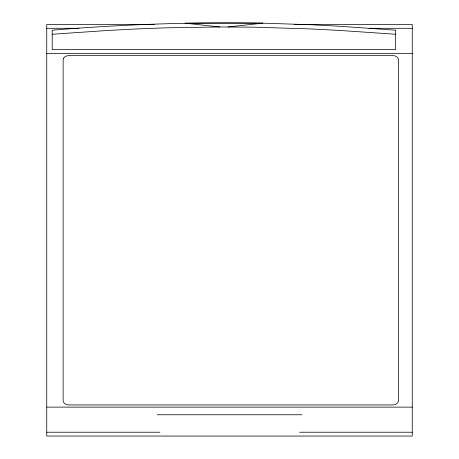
<?xml version="1.0" encoding="UTF-8"?>
<svg xmlns="http://www.w3.org/2000/svg" width="459" height="459" viewBox="0 0 459 459"><rect width="100%" height="100%" fill="white"/><g stroke="black" fill="none" stroke-linecap="round" stroke-linejoin="round"><path stroke-width="0.69" d="M228.008 26.961L262.841 23.174L310.433 24.729L339.046 26.232L395.658 30.174L395.658 49.589L52.206 49.589L52.206 30.174C122.255 24.39 192.562 21.934 262.841 23.174L185.023 23.174L219.855 26.961L252.829 27.156L310.433 28.923L339.046 30.397L395.658 34.259M52.206 34.259L108.817 30.397L137.43 28.923L166.187 27.827L219.855 26.961M154.339 24.47L46.743 24.47L46.743 436.05L412.257 436.05L412.257 24.47L294.116 24.47M46.743 28.292L78.994 28.292M369.254 28.292L412.257 28.292M369.082 28.596L372.49 28.596M46.743 53.399L412.257 53.399M46.743 407.122L412.257 407.122M157.167 414.764L301.833 414.764M46.743 432.229L159.904 432.229M299.561 432.229L412.257 432.229M63.549 58.282L63.124 59.951L63.124 400.569L63.549 402.239L64.759 403.656L66.572 404.603L68.712 404.936L392.91 404.936L395.05 404.603L396.863 403.656L398.073 402.239L398.498 400.569L398.498 59.951L398.073 58.282L396.863 56.864L395.05 55.918L392.91 55.585L68.712 55.585L66.572 55.918L64.759 56.864L63.549 58.282"/></g></svg>
